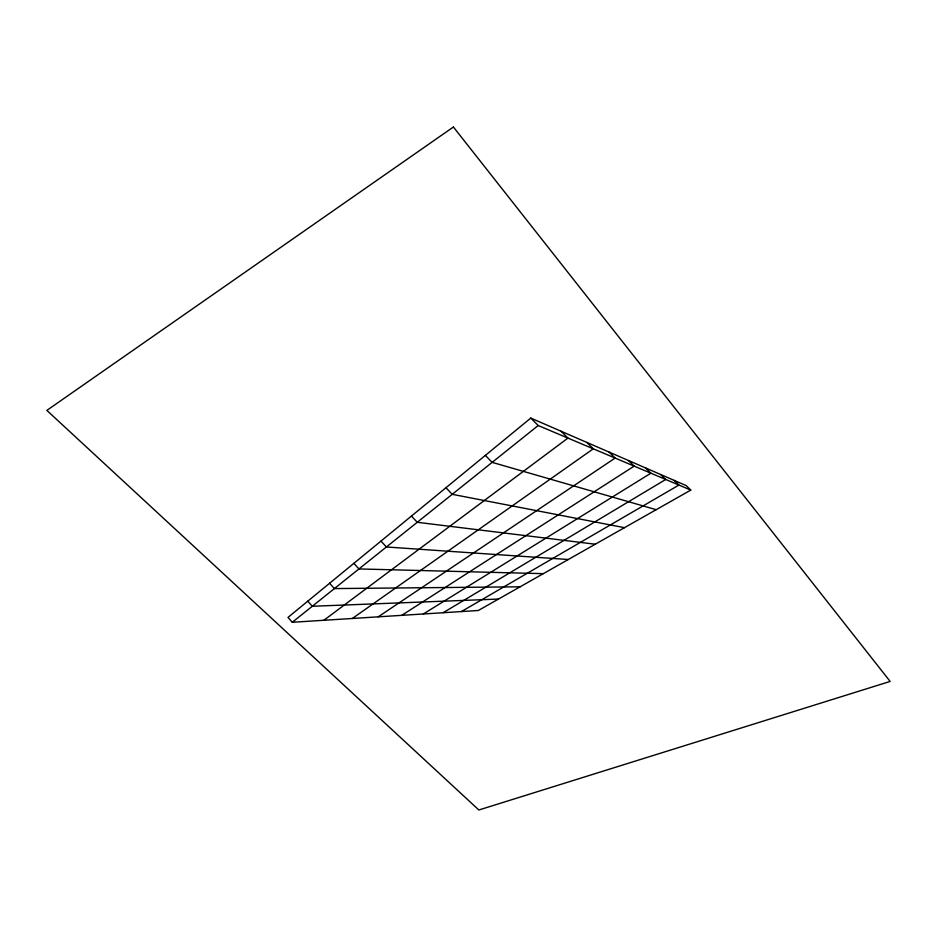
<?xml version="1.0" encoding="UTF-8"?>
<svg xmlns="http://www.w3.org/2000/svg" width="937" height="937" viewBox="0 0 937 937"><rect width="100%" height="100%" fill="white"/><g stroke="black" fill="none" stroke-linecap="round" stroke-linejoin="round"><path stroke-width="1.41" d="M530.799 418.078L287.999 617.413L292.274 622.285L478.327 610.491L690.792 490.086L686.212 485.612L530.799 418.078L538.213 425.515L690.792 490.086M292.274 622.285L538.213 425.515M323.839 620.282L567.951 438.094L561.064 431.231M352.347 618.479L593.285 448.823L586.855 442.44M378.208 616.839L615.129 458.064L609.109 452.102M401.774 615.34L634.162 466.122L628.493 460.535M423.348 613.981L650.887 473.197L645.546 467.938M443.166 612.716L665.703 479.475L660.644 474.497M461.437 611.556L678.927 485.061L674.113 480.353M498.507 599.059L312.279 606.274L307.769 601.179M520.117 586.808L334.392 588.588L329.613 583.247M543.308 573.667L358.953 568.935L353.87 563.324M568.29 559.506L386.395 546.974L380.972 541.082M595.253 544.221L417.258 522.284L411.437 516.064M624.464 527.672L452.22 494.314L445.953 487.732M656.193 509.693L492.159 462.363L485.366 455.382M453.403 127.01L46.85 410.394L478.866 809.99L890.15 681.433L453.403 127.01"/></g></svg>
